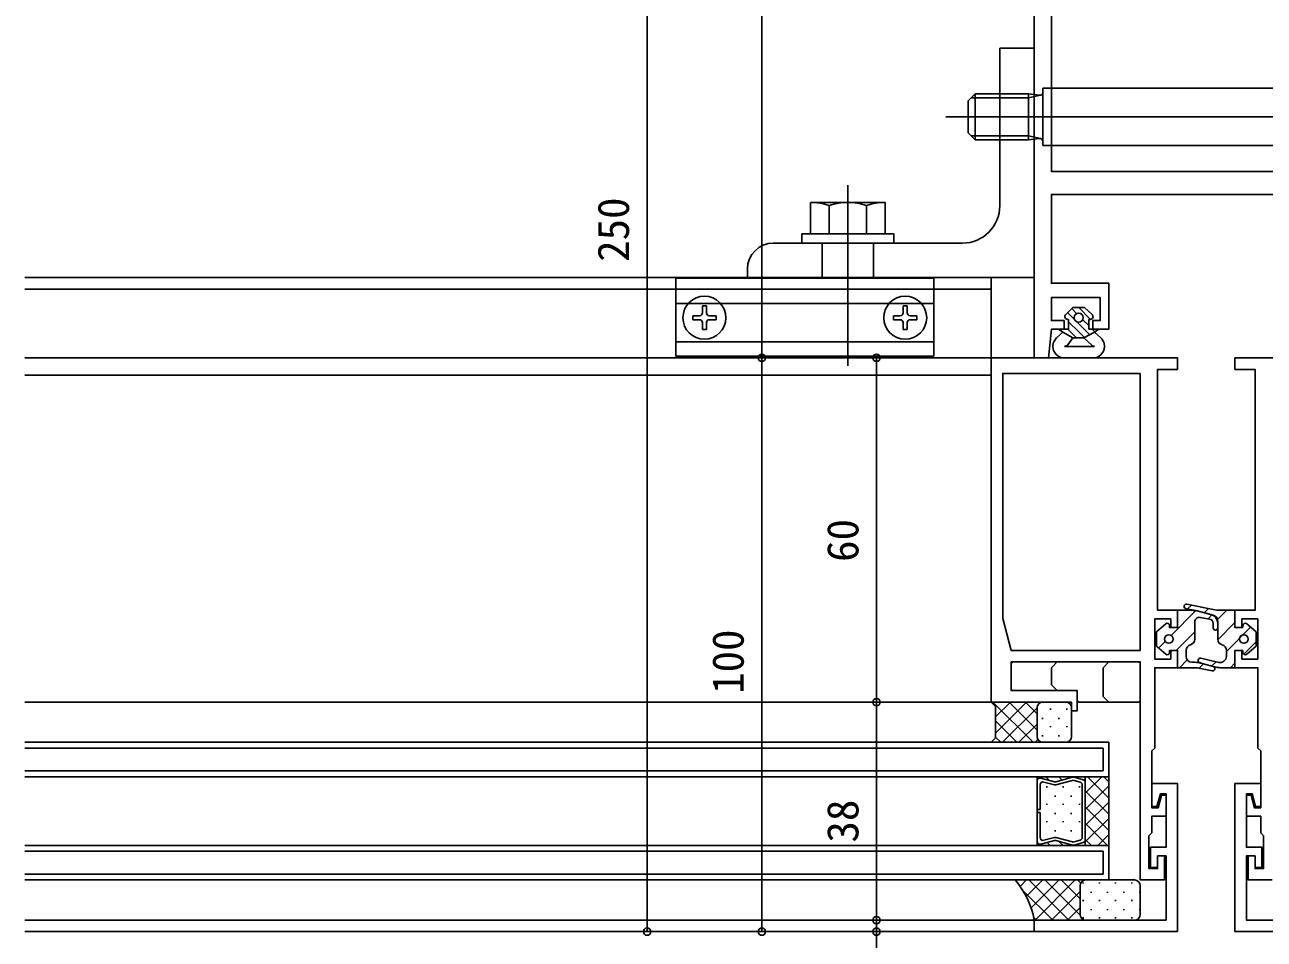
# Model space of a CAD drawing. Units: millimetres, scale not verified. Extents: x -960 to 961, y -419 to 416.
# Drawn here: x 509.6 to 725.7, y -313.9 to -154.6 of the extents above; entities that cross this region are included whole.
import ezdxf
from ezdxf.enums import TextEntityAlignment as Align

# ---------------------------------------------------------------- set-up
doc = ezdxf.new("R2010")
doc.units = ezdxf.units.MM
doc.header["$LTSCALE"] = 2
for name, color, linetype in [('0-2_YKK_11', 7, 'Continuous'), ('0-4_YKK_12', 2, 'Continuous'), ('0-5_YKK_13', 4, 'Continuous'), ('0-7_YKK_D', 6, 'Continuous')]:
    doc.layers.add(name, color=color, linetype=linetype)
doc.styles.add('ＭＳ ゴシック', font='')
doc.styles.get('ＭＳ ゴシック').set_extended_font_data('MS Gothic')

msp = doc.modelspace()

# ---------------------------------------------------------------- linework, layer by layer
at = {"layer": '0-2_YKK_11'}
msp.add_line((692.1, -272.6), (678.1, -272.6), dxfattribs=at)
for points in [[(742.6, -184.1), (688.6, -184.1), (688.6, -199.6), (698.6, -199.6), (698.6, -207.6), (695.8, -207.6), (695.8, -206.1), (697.1, -206.1), (697.1, -202.1), (688.6, -202.1), (688.6, -206.1), (690.8, -206.1), (690.8, -207.6), (688.6, -207.6), (688.1, -212.6), (685.6, -212.6), (685.6, -62.6), (745.6, -62.6)], [(678.1, -272.6), (678.1, -212.6), (710.6, -212.6), (710.6, -214.6), (707.1, -214.6), (707.1, -256.6), (710.6, -256.6), (710.6, -259.6), (709.4, -259.6), (709.4, -258.1), (706.6, -258.1), (706.6, -265.1), (709.4, -265.1), (709.4, -263.6), (710.6, -263.6), (710.6, -266.6), (706.6, -266.6), (706.6, -280.6), (706.1, -281.1), (706.1, -291), (707.211, -291), (707.8, -288.8), (708.6, -288.8), (708.6, -292.5), (706.1, -292.5), (706.1, -295.4), (705.6, -295.9), (705.6, -301.6), (707.1, -301.6), (707.1, -299.4), (708.3, -299.4), (708.3, -303.6), (704.1, -303.6), (704.1, -265.6), (681.6, -265.6), (681.6, -270.6), (693.1, -270.6), (693.1, -274.1), (692.1, -274.1), (692.1, -272.6)], [(753.1, -212.6), (720.6, -212.6), (720.6, -214.6), (724.1, -214.6), (724.1, -256.6), (720.6, -256.6), (720.6, -259.6), (721.8, -259.6), (721.8, -258.1), (724.6, -258.1), (724.6, -265.1), (721.8, -265.1), (721.8, -263.6), (720.6, -263.6), (720.6, -266.6), (724.6, -266.6), (724.6, -280.6), (725.1, -281.1), (725.1, -291), (723.989, -291), (723.4, -288.8), (722.6, -288.8), (722.6, -292.5), (725.1, -292.5), (725.1, -295.4), (725.6, -295.9), (725.6, -301.6), (724.1, -301.6), (724.1, -299.4), (722.9, -299.4), (722.9, -303.6), (727.1, -303.6)]]:
    msp.add_lwpolyline(points, dxfattribs=at)
for points in [[(688.6, -80.1), (688.6, -140.6), (693.9, -140.6), (693.9, -143.1), (688.6, -143.1), (688.6, -180.1), (742.6, -180.1), (742.6, -143.1), (737.3, -143.1), (737.3, -140.6), (742.6, -140.6), (742.6, -80.1), (741.1, -70.1), (690.1, -70.1)], [(704.1, -215.3), (704.1, -263.6), (681.6, -263.6), (680.1, -258.002), (680.1, -215.3)], [(710.6, -312.6), (710.6, -286.8), (706.1, -286.8), (706.1, -290.8), (707, -290.8), (707.589, -288.6), (708.6, -288.6), (708.6, -297.9), (705.9, -297.9), (705.9, -301.4), (707.1, -301.4), (707.1, -299.4), (708.6, -299.4), (708.6, -310.6), (685.6, -310.6), (685.6, -312.6)], [(720.6, -312.6), (720.6, -286.8), (725.1, -286.8), (725.1, -290.8), (724.2, -290.8), (723.611, -288.6), (722.6, -288.6), (722.6, -297.9), (725.3, -297.9), (725.3, -301.4), (724.1, -301.4), (724.1, -299.4), (722.6, -299.4), (722.6, -310.6), (745.6, -310.6), (745.6, -312.6)]]:
    msp.add_lwpolyline(points, close=True, dxfattribs=at)
at = {"layer": '0-4_YKK_12'}
for p, q in [((678.1, -198.6), (509.6, -198.6)), ((678.1, -198.6), (678.1, -212.48)), ((678.1, -200.6), (509.6, -200.6)), ((678.4, -212.6), (509.6, -212.6)), ((678.1, -215.6), (509.6, -215.6)), ((678.4, -272.6), (509.6, -272.6)), ((698.6, -279.6), (509.6, -279.6)), ((697.6, -280.6), (509.6, -280.6)), ((697.6, -280.6), (697.6, -284.6)), ((698.6, -279.6), (698.6, -285.6)), ((697.6, -284.6), (509.6, -284.6)), ((698.6, -285.6), (509.6, -285.6)), ((694.5, -285.6), (686.101, -285.6)), ((686.101, -285.6), (686.101, -297.6)), ((686.101, -286.329), (686.101, -286.329)), ((686.101, -286.354), (686.101, -286.338)), ((686.101, -286.346), (686.101, -291.339)), ((686.626, -291.339), (686.626, -287.03)), ((689.115, -286.47), (686.762, -285.839)), ((686.762, -285.839), (689.115, -286.47)), ((687.287, -286.523), (689.115, -287.013)), ((687.616, -285.6), (688.257, -286.24)), ((687.808, -287.468), (687.808, -287.268)), ((692.265, -285.699), (689.386, -286.47)), ((689.386, -286.47), (692.265, -285.699)), ((689.386, -287.013), (692.265, -286.242)), ((689.862, -285.6), (690.447, -286.186)), ((690.638, -287.468), (690.638, -287.268)), ((692.107, -285.6), (692.218, -285.711)), ((692.536, -286.242), (693.586, -286.524)), ((694.111, -286.121), (692.537, -285.699)), ((692.537, -285.699), (694.111, -286.121)), ((693.468, -287.468), (693.468, -287.268)), ((693.976, -287.031), (693.975, -296.174)), ((694.352, -285.6), (694.5, -285.748)), ((694.5, -297.6), (694.5, -285.6)), ((694.5, -285.6), (698.6, -285.6)), ((694.5, -297.6), (694.5, -285.6)), ((694.543, -285.6), (694.5, -285.642)), ((694.5, -286.614), (694.5, -286.643)), ((694.5, -296.577), (694.501, -286.628)), ((698.6, -287.199), (694.5, -291.299)), ((697.371, -285.6), (694.501, -288.471)), ((694.882, -285.6), (698.6, -289.318)), ((697.711, -285.6), (698.6, -286.489)), ((698.6, -285.6), (698.6, -297.6)), ((689.223, -289.083), (689.223, -288.883)), ((692.053, -289.083), (692.053, -288.883)), ((694.501, -288.047), (698.6, -292.146)), ((686.101, -291.339), (686.626, -291.339)), ((687.808, -290.498), (687.808, -290.298)), ((690.638, -290.498), (690.638, -290.298)), ((693.468, -290.498), (693.468, -290.298)), ((698.6, -290.028), (694.5, -294.128)), ((694.5, -290.875), (698.6, -294.975)), ((686.1, -291.864), (686.1, -296.858)), ((686.625, -291.864), (686.1, -291.864)), ((686.625, -296.174), (686.625, -291.864)), ((687.808, -293.528), (687.808, -293.328)), ((689.223, -292.113), (689.223, -291.913)), ((690.638, -293.528), (690.638, -293.328)), ((692.053, -292.113), (692.053, -291.913)), ((693.468, -293.528), (693.468, -293.328)), ((698.6, -292.856), (694.5, -296.956)), ((694.5, -293.703), (698.397, -297.6)), ((689.223, -295.143), (689.223, -294.943)), ((692.053, -295.143), (692.053, -294.943)), ((698.6, -295.685), (696.685, -297.6)), ((698.6, -297.6), (509.6, -297.6)), ((686.101, -296.845), (686.101, -296.861)), ((686.101, -297.554), (686.146, -297.6)), ((686.101, -297.6), (694.5, -297.6)), ((686.761, -297.36), (689.115, -296.73)), ((686.761, -297.365), (689.115, -296.734)), ((689.115, -296.191), (687.286, -296.681)), ((687.858, -297.066), (688.391, -297.6)), ((692.265, -296.962), (689.386, -296.191)), ((689.386, -296.73), (692.265, -297.501)), ((689.386, -296.734), (692.265, -297.506)), ((689.905, -296.868), (690.636, -297.6)), ((692.265, -296.962), (692.265, -296.962)), ((692.265, -296.962), (692.265, -296.962)), ((693.586, -296.681), (692.536, -296.962)), ((692.536, -297.501), (694.111, -297.079)), ((692.536, -297.506), (694.111, -297.084)), ((692.73, -297.449), (692.881, -297.6)), ((694.403, -296.876), (694.5, -296.974)), ((694.5, -296.532), (695.568, -297.6)), ((694.5, -296.586), (694.5, -296.557)), ((698.6, -297.6), (694.5, -297.6)), ((698.6, -297.6), (698.6, -303.6)), ((697.6, -298.6), (509.6, -298.6)), ((697.6, -298.6), (697.6, -302.6)), ((697.6, -302.6), (509.6, -302.6)), ((698.6, -303.6), (509.6, -303.6)), ((685.9, -310.6), (509.6, -310.6)), ((685.9, -312.6), (509.6, -312.6))]:
    msp.add_line(p, q, dxfattribs=at)
for points in [[(694.5, -286.614), (694.5, -285.6), (686.101, -285.6), (686.101, -286.338)], [(694.5, -296.586), (694.5, -297.6), (686.101, -297.6), (686.101, -296.861)]]:
    msp.add_lwpolyline(points, dxfattribs=at)
for centre, start, end in [((686.626, -286.346), 74.99632, 179.99817), ((686.626, -286.346), 74.99628, 179.11056), ((686.626, -286.346), 179.11056, 180.88583), ((687.151, -287.03), 74.99632, 179.99621), ((689.251, -285.963), 254.99588, 284.9963), ((689.251, -285.963), 254.99628, 284.9963), ((689.251, -286.506), 254.99568, 284.99693), ((692.401, -286.206), 74.99593, 104.99625), ((692.401, -286.206), 74.9963, 104.9963), ((692.401, -286.749), 74.99656, 104.99604), ((693.451, -287.031), 359.99823, 74.99617), ((693.976, -286.628), 359.99823, 74.99617), ((693.976, -286.628), 1.57977, 74.9963), ((693.976, -286.628), 358.41663, 1.57977), ((686.625, -296.858), 179.99823, 285.00008), ((686.626, -296.853), 179.11056, 180.88583), ((686.626, -296.853), 180.88583, 285.00011), ((687.15, -296.174), 180.00019, 285.00008), ((689.25, -296.698), 74.99947, 105.00072), ((689.25, -297.237), 75.0001, 105.00011), ((689.25, -297.241), 75.0001, 105.00052), ((692.4, -296.455), 255.00035, 284.99984), ((692.4, -296.455), 255.00394, 255.00438), ((692.4, -296.455), 255.00438, 255.00666), ((692.4, -296.455), 255.00615, 255.00783), ((692.4, -296.455), 255.00783, 255.0147), ((692.4, -296.455), 255.01473, 255.03233), ((692.4, -296.455), 255.03233, 255.0338), ((692.4, -296.455), 255.0338, 255.03604), ((692.4, -296.455), 255.01772, 255.06685), ((692.4, -296.455), 255.04236, 255.06678), ((692.4, -296.994), 255.0001, 285.0001), ((692.4, -296.998), 255.00015, 285.00047), ((692.4, -296.455), 255.062, 255.08055), ((692.4, -296.455), 255.08055, 255.11667), ((692.4, -296.455), 255.11667, 255.17121), ((692.4, -296.455), 255.17121, 255.52874), ((692.4, -296.455), 255.52874, 255.96196), ((693.451, -296.174), 284.99334, 359.96185), ((693.975, -296.572), 285.0001, 358.41663), ((693.976, -296.577), 284.98992, 359.971), ((693.975, -296.572), 358.41663, 1.57977)]:
    msp.add_arc(centre, 0.525, start, end, dxfattribs=at)
at = {"layer": '0-5_YKK_13'}
for p, q in [((679.6, -158.6), (679.6, -186.1)), ((679.6, -158.6), (685.6, -158.6)), ((687.1, -165.6), (687.1, -175.6)), ((688.6, -165.6), (687.1, -165.6)), ((684.6, -166.6), (684.6, -174.6)), ((686.48, -166.829), (684.6, -166.6)), ((684.6, -167.28), (686.704, -166.833)), ((762.214, -170.6), (670.16, -170.6)), ((684.6, -173.92), (686.704, -174.367)), ((686.48, -174.371), (684.6, -174.6)), ((688.6, -175.6), (687.1, -175.6)), ((653.1, -182.499), (653.1, -213.999)), ((646.6, -185.499), (646.6, -190.999)), ((646.6, -190.999), (646.6, -185.499)), ((656.35, -185.499), (646.6, -185.499)), ((649.85, -190.999), (649.85, -186.062)), ((656.35, -190.999), (656.35, -186.062)), ((646.6, -190.999), (656.35, -190.999)), ((673.1, -192.6), (640.1, -192.6)), ((648.6, -198.6), (648.6, -192.6)), ((657.6, -198.6), (657.6, -192.6)), ((668.1, -200.6), (623.1, -200.6)), ((668.1, -203.1), (623.1, -203.1)), ((626.05, -205.25), (626.05, -205.95)), ((626.05, -205.25), (627.25, -205.25)), ((627.75, -203.55), (628.45, -203.55)), ((627.75, -203.55), (627.75, -204.75)), ((628.45, -203.55), (628.45, -204.75)), ((628.95, -205.25), (630.15, -205.25)), ((630.15, -205.25), (630.15, -205.95)), ((661.05, -205.25), (661.05, -205.95)), ((661.05, -205.25), (662.25, -205.25)), ((662.75, -203.55), (663.45, -203.55)), ((662.75, -203.55), (662.75, -204.75)), ((663.45, -203.55), (663.45, -204.75)), ((663.95, -205.25), (665.15, -205.25)), ((665.15, -205.25), (665.15, -205.95)), ((692.35, -203.8), (691.097, -205.045)), ((692.612, -205.908), (691.424, -204.721)), ((692.999, -204.881), (692.133, -204.016)), ((694.35, -203.8), (692.35, -203.8)), ((694.35, -203.8), (695.689, -205.032)), ((626.05, -205.95), (627.25, -205.95)), ((627.75, -206.45), (627.75, -207.65)), ((628.45, -206.45), (628.45, -207.65)), ((628.95, -205.95), (630.15, -205.95)), ((661.05, -205.95), (662.25, -205.95)), ((662.75, -206.45), (662.75, -207.65)), ((663.45, -206.45), (663.45, -207.65)), ((663.95, -205.95), (665.15, -205.95)), ((691.45, -205.9), (691.6, -205.9)), ((691.6, -205.9), (691.6, -207.6)), ((693.35, -206.647), (693.042, -206.338)), ((695.257, -208.553), (693.35, -206.647)), ((695.1, -206.982), (694.069, -205.951)), ((695.1, -205.9), (695.1, -207.6)), ((695.1, -205.9), (695.35, -205.9)), ((627.75, -207.65), (628.45, -207.65)), ((662.75, -207.65), (663.45, -207.65)), ((690.6, -208.1), (689.487, -209.137)), ((689.846, -207.6), (691.6, -207.6)), ((689.846, -207.6), (690.6, -208.1)), ((690.484, -208.023), (690.061, -207.6)), ((692.35, -209.1), (691.435, -210.32)), ((692.975, -209.1), (691.475, -207.6)), ((696.1, -208.1), (694.239, -209.1)), ((694.239, -209.1), (695.648, -210.413)), ((695.1, -207.6), (696.85, -207.6)), ((696.171, -208.053), (695.718, -207.6)), ((696.1, -208.1), (696.85, -207.6)), ((696.1, -208.1), (697.213, -209.137)), ((668.1, -209.8), (623.1, -209.8)), ((690.875, -210.6), (696.126, -210.6)), ((690.85, -212.6), (695.85, -212.6)), ((709.46, -260.974), (713.778, -256.656)), ((710.598, -259.6), (710.598, -256.6)), ((710.598, -256.6), (713.202, -256.6)), ((712.078, -256.312), (713.797, -256.66)), ((717.113, -256.503), (712.236, -255.528)), ((712.351, -256.368), (713.032, -255.687)), ((716.794, -257.459), (713.797, -256.66)), ((713.981, -256.703), (716.413, -257.357)), ((715.216, -257.038), (715.978, -256.276)), ((717.575, -258.215), (719.189, -256.6)), ((720.598, -259.6), (720.598, -256.6)), ((706.898, -260.35), (708.538, -258.947)), ((709.198, -259.6), (709.198, -259.25)), ((713.598, -258.565), (713.598, -261.632)), ((716.135, -258.114), (714.541, -257.825)), ((715.899, -258.071), (716.564, -257.406)), ((716.798, -258.902), (716.798, -259.646)), ((717.598, -258.565), (717.598, -261.632)), ((717.598, -258.902), (717.598, -259.646)), ((717.602, -261.723), (720.598, -258.727)), ((721.998, -259.6), (721.998, -259.25)), ((724.298, -260.35), (722.658, -258.947)), ((706.898, -262.85), (706.898, -260.35)), ((709.198, -259.6), (710.598, -259.6)), ((710.37, -263.6), (713.598, -260.372)), ((719.098, -263.763), (723.335, -259.526)), ((721.998, -259.6), (720.598, -259.6)), ((724.298, -262.85), (724.298, -260.35)), ((706.898, -262.85), (708.538, -264.254)), ((707.268, -263.167), (708.422, -262.013)), ((710.598, -263.6), (709.198, -263.6)), ((709.198, -263.6), (709.198, -263.95)), ((712.098, -264.639), (712.098, -263.569)), ((719.098, -264.639), (719.098, -263.569)), ((720.598, -263.6), (721.998, -263.6)), ((721.998, -263.6), (721.998, -263.95)), ((722.14, -264.256), (724.298, -262.098)), ((724.298, -262.85), (722.658, -264.254)), ((703.8, -265.6), (681.9, -265.6)), ((688.6, -266.6), (689.6, -265.6)), ((697.6, -266.6), (698.6, -265.6)), ((710.905, -266.6), (712.285, -265.221)), ((713.059, -265.638), (713.577, -265.658)), ((717.279, -266.496), (714.443, -265.737)), ((717.779, -265.674), (714.645, -264.964)), ((716.558, -266.303), (717.297, -265.564)), ((719.796, -266.6), (720.598, -265.798)), ((681.6, -265.9), (681.6, -270.3)), ((688.6, -266.6), (688.6, -269.6)), ((697.6, -266.6), (697.6, -271.6)), ((704.1, -272.3), (704.1, -265.9)), ((710.598, -266.6), (713.336, -266.6)), ((716.638, -267.151), (714.295, -266.693)), ((714.339, -266.702), (715.122, -265.919)), ((714.893, -265.858), (716.796, -266.367)), ((688.6, -269.6), (689.6, -270.6)), ((681.9, -270.6), (692.8, -270.6)), ((693.1, -270.9), (693.1, -272.3)), ((697.6, -271.6), (698.6, -272.6)), ((678.612, -272.6), (678.356, -272.856)), ((685.407, -279.6), (678.407, -272.6)), ((684.269, -272.6), (678.85, -278.019)), ((681.44, -272.6), (678.85, -275.19)), ((686.1, -273.597), (680.097, -279.6)), ((686.1, -277.464), (681.236, -272.6)), ((686.1, -274.636), (684.064, -272.6)), ((686.1, -278.6), (686.1, -273.6)), ((686.1, -278.6), (686.1, -273.6)), ((686.911, -272.618), (686.892, -272.6)), ((687.097, -272.6), (687.097, -272.6)), ((687.1, -272.6), (691.1, -272.6)), ((688.463, -273.733), (688.463, -273.933)), ((691.293, -273.733), (691.293, -273.933)), ((692.1, -273.6), (692.1, -278.6)), ((693.4, -272.6), (703.8, -272.6)), ((682.579, -279.6), (678.85, -275.871)), ((686.1, -276.425), (682.925, -279.6)), ((687.048, -275.348), (687.048, -275.548)), ((689.878, -275.348), (689.878, -275.548)), ((679.75, -279.6), (678.85, -278.7)), ((687.048, -278.378), (687.048, -278.578)), ((688.463, -276.763), (688.463, -276.963)), ((689.878, -278.378), (689.878, -278.578)), ((691.293, -276.763), (691.293, -276.963)), ((686.241, -279.113), (685.754, -279.6)), ((691.1, -279.6), (687.1, -279.6)), ((682.3, -303.6), (694.6, -303.6)), ((684.271, -303.6), (683.154, -304.717)), ((687.099, -303.6), (684.212, -306.488)), ((691.644, -310.6), (684.644, -303.6)), ((689.928, -303.6), (685.049, -308.478)), ((692.756, -303.6), (685.756, -310.6)), ((693.609, -309.736), (687.473, -303.6)), ((693.6, -306.899), (690.301, -303.6)), ((693.698, -304.168), (693.13, -303.6)), ((693.6, -304.6), (693.6, -309.6)), ((693.6, -304.6), (693.6, -309.6)), ((694.123, -304.033), (694.123, -304.233)), ((703.1, -303.6), (694.6, -303.6)), ((696.953, -304.033), (696.953, -304.233)), ((699.783, -304.033), (699.783, -304.233)), ((702.613, -304.033), (702.613, -304.233)), ((704.1, -309.6), (704.1, -304.6)), ((688.816, -310.6), (683.579, -305.363)), ((693.6, -305.585), (688.585, -310.6)), ((695.538, -305.648), (695.538, -305.848)), ((698.368, -305.648), (698.368, -305.848)), ((701.198, -305.648), (701.198, -305.848)), ((704.028, -305.648), (704.028, -305.848)), ((693.6, -308.413), (691.413, -310.6)), ((694.123, -307.063), (694.123, -307.263)), ((695.538, -308.678), (695.538, -308.878)), ((696.953, -307.063), (696.953, -307.263)), ((698.368, -308.678), (698.368, -308.878)), ((699.783, -307.063), (699.783, -307.263)), ((701.198, -308.678), (701.198, -308.878)), ((702.613, -307.063), (702.613, -307.263)), ((704.028, -308.678), (704.028, -308.878)), ((685.988, -310.6), (685.503, -310.115)), ((694.6, -310.6), (685.6, -310.6)), ((694.123, -310.093), (694.123, -310.293)), ((694.291, -310.551), (694.241, -310.6)), ((694.473, -310.6), (694.464, -310.591)), ((694.6, -310.6), (703.1, -310.6)), ((696.953, -310.093), (696.953, -310.293)), ((699.783, -310.093), (699.783, -310.293)), ((702.613, -310.093), (702.613, -310.293))]:
    msp.add_line(p, q, dxfattribs=at)
for points in [[(635.6, -197.1), (635.6, -198.6), (685.6, -198.6), (685.6, -158.6)], [(751.3, -165.6), (742.6, -165.6), (688.6, -165.6)], [(675.3, -166.6), (674.1, -167.8), (674.1, -173.4)], [(675.3, -166.6), (675.3, -174.6), (674.1, -173.4)], [(684.6, -167.28), (679.6, -167.28), (674.62, -167.28)], [(684.6, -166.6), (679.6, -166.6), (675.3, -166.6)], [(684.6, -173.92), (679.6, -173.92), (674.62, -173.92)], [(684.6, -174.6), (679.6, -174.6), (675.3, -174.6)], [(751.3, -175.6), (742.6, -175.6), (688.6, -175.6)], [(656.35, -190.999), (659.6, -190.999), (659.6, -185.499), (656.35, -185.499)], [(695.426, -205.894), (693.35, -203.818), (693.332, -203.8)], [(694.337, -209.048), (693.35, -208.061), (691.6, -206.311)], [(690.6, -208.1), (692.35, -209.1), (694.239, -209.1)], [(720.598, -256.6), (718.098, -256.6), (718.093, -256.6)], [(710.598, -263.6), (710.598, -266.6), (712.303, -266.6)], [(720.598, -263.6), (720.598, -266.6), (718.064, -266.6)], [(687.1, -272.6), (678.1, -272.6), (678.85, -273.35), (678.85, -278.85), (678.1, -279.6), (687.1, -279.6)]]:
    msp.add_lwpolyline(points, dxfattribs=at)
for points in [[(645.1, -192.6), (645.1, -191), (661.1, -191), (661.1, -192.6)], [(668.1, -212.3), (668.1, -198.7), (623.1, -198.7), (623.1, -212.3)]]:
    msp.add_lwpolyline(points, close=True, dxfattribs=at)
for centre, radius in [((628.1, -205.6), 3.75), ((663.1, -205.6), 3.75), ((693.35, -205.6), 0.8), ((709.048, -261.6), 0.75), ((722.148, -261.6), 0.75)]:
    msp.add_circle(centre, radius, dxfattribs=at)
for centre, radius, start, end in [((686.6, -166.344), 0.5, 256.10458, 360), ((686.6, -174.856), 0.5, 0, 103.89542), ((646.6, -195.163), 9.663, 70.34714, 90), ((653.1, -195.163), 9.663, 70.34714, 109.65286), ((659.6, -195.163), 9.663, 90, 109.65286), ((673.1, -186.1), 6.5, 270, 0), ((640.1, -197.1), 4.5, 90, 180), ((627.25, -204.75), 0.5, 270, 0), ((628.95, -204.75), 0.5, 180, 270), ((662.25, -204.75), 0.5, 270, 0), ((663.95, -204.75), 0.5, 180, 270), ((691.45, -205.4), 0.5, 134.83706, 270), ((695.35, -205.4), 0.5, 270, 47.3723), ((627.25, -206.45), 0.5, 0, 90), ((628.95, -206.45), 0.5, 90, 180), ((662.25, -206.45), 0.5, 0, 90), ((663.95, -206.45), 0.5, 90, 180), ((690.85, -210.6), 2, 132.97004, 270), ((695.85, -210.6), 2, 270, 47.02996), ((690.875, -209.9), 0.7, 270, 323.13091), ((696.126, -209.9), 0.7, 227.02996, 270), ((712.157, -255.92), 0.4, 78.69007, 258.56257), ((713.202, -259.6), 3, 74.95601, 90), ((718.093, -251.6), 5, 258.69007, 270), ((708.798, -259.25), 0.4, 360, 130.56622), ((714.398, -258.612), 0.8, 79.71391, 180), ((715.998, -258.902), 0.8, 0, 80.13172), ((715.998, -258.902), 1.6, 0, 74.95601), ((716.592, -258.45), 1.011, 353.43148, 78.46254), ((722.398, -259.25), 0.4, 49.43378, 180), ((717.198, -259.646), 0.4, 180, 0), ((713.098, -263.569), 1, 104.47751, 180), ((712.598, -261.632), 1, 284.47751, 0), ((718.598, -261.632), 1, 180, 255.52249), ((718.098, -263.569), 1, 0, 75.52249), ((681.9, -265.9), 0.3, 90, 180), ((703.8, -265.9), 0.3, 0, 90), ((708.798, -263.95), 0.4, 229.43378, 0), ((713.098, -264.639), 1, 180, 267.7577), ((713.342, -271.654), 6, 75.02371, 87.7577), ((714.557, -265.354), 0.4, 77.23474, 256.6648), ((718.018, -264.62), 1.08, 257.23474, 359.01526), ((722.398, -263.95), 0.4, 180, 310.56622), ((713.336, -271.6), 5, 78.94665, 90), ((716.715, -266.758), 0.4, 258.94665, 78.25914), ((718.064, -263.6), 3, 254.84042, 270), ((681.9, -270.3), 0.3, 180, 270), ((692.8, -270.9), 0.3, 0, 90), ((687.1, -273.6), 1, 90, 180), ((687.1, -273.6), 1, 90, 180), ((691.1, -273.6), 1, 0, 90), ((693.4, -272.3), 0.3, 180, 270), ((703.8, -272.3), 0.3, 270, 0), ((687.1, -278.6), 1, 180, 270), ((687.1, -278.6), 1, 180, 270), ((691.1, -278.6), 1, 270, 0), ((670.752, -313.322), 15.095, 10.38793, 40.09313), ((694.6, -304.6), 1, 90, 180), ((694.6, -304.6), 1, 90, 180), ((703.1, -304.6), 1, 0, 90), ((694.6, -309.6), 1, 180, 270), ((694.6, -309.6), 1, 180, 270), ((703.1, -309.6), 1, 270, 0)]:
    msp.add_arc(centre, radius, start, end, dxfattribs=at)
at = {"layer": '0-7_YKK_D'}
for p, q in [((618.1, -312.6), (618.1, -62.6)), ((638.1, -212.6), (638.1, -62.6)), ((676.1, -212.6), (637.1, -212.6)), ((676.1, -212.6), (637.1, -212.6)), ((638.1, -212.6), (638.1, -312.6)), ((676.1, -212.6), (657.1, -212.6)), ((658.1, -272.6), (658.1, -212.6)), ((676.1, -272.6), (657.1, -272.6)), ((676.1, -272.6), (657.1, -272.6)), ((658.1, -310.6), (658.1, -272.6)), ((658.1, -310.6), (658.1, -308.05)), ((676.1, -310.6), (657.1, -310.6)), ((676.1, -310.6), (657.1, -310.6)), ((658.1, -310.6), (658.1, -312.6)), ((676.1, -312.6), (617.1, -312.6)), ((676.1, -312.6), (637.1, -312.6)), ((676.1, -312.6), (657.1, -312.6)), ((658.1, -312.6), (658.1, -325.047))]:
    msp.add_line(p, q, dxfattribs=at)
for centre in [(638.1, -212.6), (638.1, -212.6), (658.1, -212.6), (658.1, -272.6), (658.1, -272.6), (658.1, -310.6), (658.1, -310.6), (618.1, -312.6), (638.1, -312.6), (658.1, -312.6)]:
    msp.add_circle(centre, 0.637, dxfattribs=at)

# ---------------------------------------------------------------- texts
at = {"layer": '0-7_YKK_D', "style": 'ＭＳ ゴシック'}
for s, p in [('250', (616.6, -195.867)), ('60', (656.6, -248.161)), ('100', (636.6, -271.165)), ('38', (656.6, -297.076))]:
    msp.add_text(s, height=5.499, rotation=90, dxfattribs=at).set_placement(p, align=Align.BOTTOM_LEFT)

doc.saveas('drawing.dxf')
